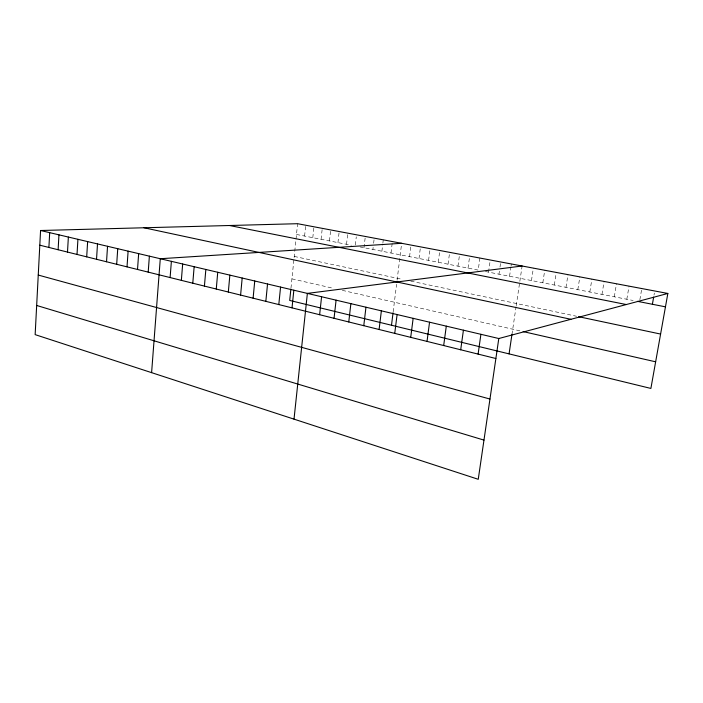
<?xml version="1.0" encoding="UTF-8"?>
<svg xmlns="http://www.w3.org/2000/svg" width="703" height="703" viewBox="0 0 703 703"><rect width="100%" height="100%" fill="white"/><g stroke="black" fill="none" stroke-linecap="round" stroke-linejoin="round"><path stroke-width="0.53" stroke-dasharray="3.52 2.64" d="M290.972 288.125L297.597 223.703M304.592 236.059L305.726 225.232M312.791 237.667L313.951 226.779M321.078 239.292L322.264 228.343M329.47 240.936L330.674 229.934M337.95 242.605L339.18 231.533M346.535 244.284L347.792 233.159M355.34 244.969L356.272 236.832M364.005 247.711L365.323 236.463M372.898 249.46L373.144 247.403M373.627 243.282L374.242 238.141M381.896 251.226L382.766 243.976M382.898 242.948L383.267 239.837M391.009 253.01L392.274 242.605M393.162 311.833L396.58 284.276M397.072 280.277L401.65 243.308M409.559 256.648L411.018 245.066M419.006 258.502L420.491 246.85M428.566 260.374L430.087 248.66M438.25 262.272L439.806 250.488M448.057 264.196L449.639 252.342M457.978 266.147L459.595 254.222M468.031 268.115L469.683 256.12M479.903 258.045L478.216 270.11L360.103 246.946M488.532 272.131L490.255 259.996M498.972 274.179L499.411 271.13M500 267.061L500.738 261.973M509.561 276.261L510.905 267.043M511.055 266.024L511.353 263.976M511.96 334.364L516.064 306.754M516.222 305.682L522.118 265.998M531.468 280.559L533.349 268.115M542.821 282.782L544.737 270.26M554.324 285.04L556.284 272.439M565.985 287.325L567.989 274.645M577.813 289.645L579.861 276.877M589.808 292L591.9 279.144M601.97 294.381L604.105 281.446M614.308 296.798L616.487 283.784M626.821 299.258L629.053 286.147M639.862 299.715L641.619 289.566M654.01 295.075L654.37 293.028M296.49 234.468L351.359 245.233M485.439 271.525L633.166 300.497M294.232 256.428L402.468 279.363M410.763 281.121L576.618 316.271M291.93 278.863L332.879 288.195M342.308 290.348L523.753 331.728"/><path stroke-width="1.05" d="M667.85 293.459L297.597 223.703L40.572 230.505L35.15 334.628L478.251 479.297L498.796 338.521L667.85 293.459L650.89 388.434L289.706 300.436L290.866 289.153M48.894 247.447L49.693 232.649M58.121 249.741L58.955 234.837M67.497 252.069L68.367 237.052M77.022 254.433L77.928 239.31M86.697 256.841L87.638 241.595M96.531 259.284L97.506 243.923M106.531 261.771L107.541 246.287M116.689 264.293L117.744 248.695M127.015 266.859L128.113 251.138M137.516 269.469L138.658 253.625M148.201 272.123L149.379 256.156M151.602 372.652L160.284 258.722L401.65 243.308M170.108 277.562L171.383 261.34M181.348 280.356L182.666 264.003M192.78 283.204L194.151 266.709M204.424 286.095L205.847 269.46M216.269 289.038L217.737 272.263M228.326 292.035L229.855 275.119M240.602 295.084L242.184 278.028M253.106 298.186L254.741 280.989M265.839 301.35L267.535 284.003M278.801 304.575L280.567 287.079M292.017 307.861L293.845 290.207M294.012 419.146L307.378 293.397L522.118 265.998M319.628 314.716L321.587 296.745M334.048 318.301L336.087 300.163M348.767 321.956L350.876 303.652M363.776 325.691L365.964 307.211M379.102 329.496L381.369 310.84M391.501 325.234L393.047 312.791M394.743 333.38L397.098 314.549M410.719 337.352L413.153 318.327M427.029 341.403L429.551 322.194M443.681 345.542L446.3 326.148M460.702 349.778L463.418 330.182M478.102 354.092L480.914 334.303M509.069 353.881L511.96 334.364M652.393 304.267L653.649 297.114M637.393 301.332L665.46 306.833M229.494 225.505L626.276 304.54M578.604 316.684L660.6 334.066M143.966 227.763L570.906 319.294M523.753 331.728L655.644 361.808M40.572 230.505L498.796 338.521M39.807 245.189L495.879 358.512M38.252 275.058L489.965 399.04M36.67 305.462L483.972 440.104"/></g></svg>
